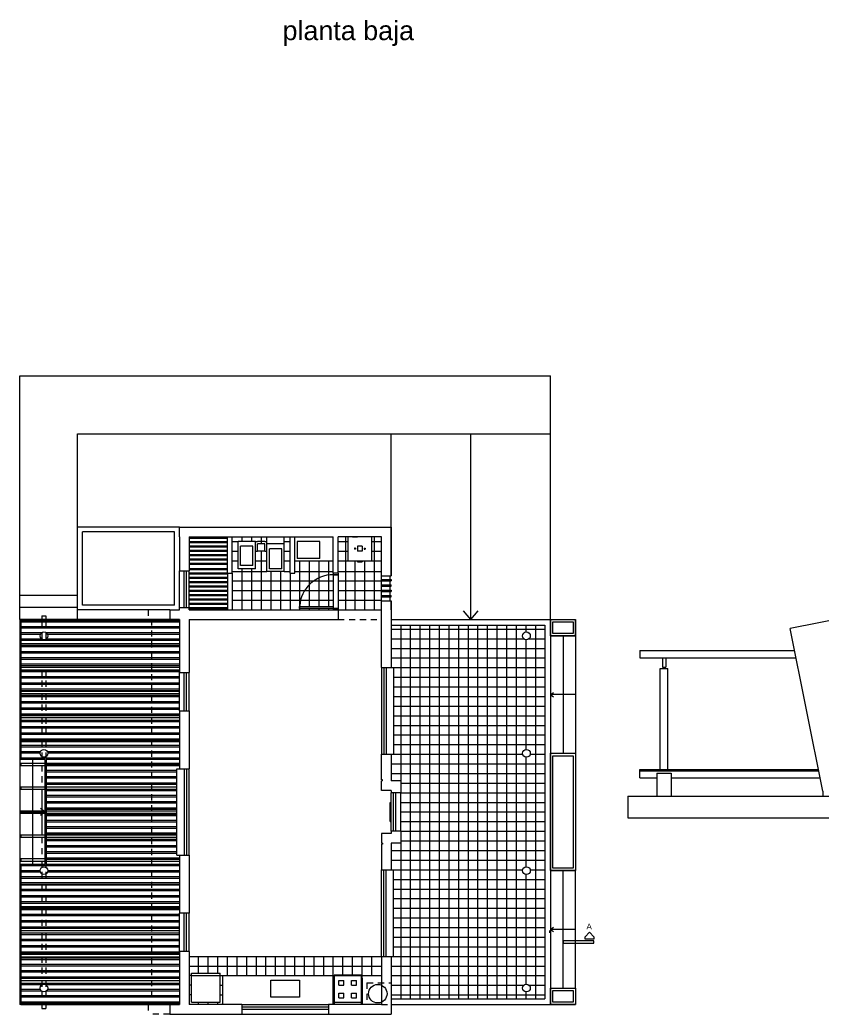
# Model space of a CAD drawing. Header units: millimetres. Extents: x 0 to 6982707, y 6395274 to 12792127.
# Drawn here: x 3491447.49 to 3491464.19, y 6395989.18 to 6396009.84 of the extents above; entities that cross this region are included whole.
import ezdxf

# ---------------------------------------------------------------- set-up
doc = ezdxf.new("R2010")
doc.units = ezdxf.units.MM
doc.header["$LTSCALE"] = 0.01
doc.linetypes.add('DASHED', pattern=[19.05, 12.7, -6.35])
for name, color, linetype in [('auxiliar', 1, 'Continuous'), ('carpinterias', 4, 'Continuous'), ('loteo', 4, 'Continuous'), ('mamposteria', 3, 'Continuous'), ('sanitarios', 4, 'Continuous')]:
    doc.layers.add(name, color=color, linetype=linetype)
doc.styles.add('ARIAL', font='arial.ttf')

msp = doc.modelspace()

# ---------------------------------------------------------------- linework, layer by layer
at = {"layer": 'auxiliar', "linetype": 'DASHED'}
for p, q in [((3491447.954, 6395997.459), (3491447.954, 6395997.379)), ((3491447.954, 6395997.459), (3491448.034, 6395997.459)), ((3491448.034, 6395997.459), (3491448.034, 6395997.379)), ((3491450.16, 6395997.58), (3491450.16, 6395997.38)), ((3491450.61, 6395997.58), (3491450.16, 6395997.58)), ((3491447.514, 6395997.329), (3491447.514, 6395997.379)), ((3491447.954, 6395997.329), (3491447.954, 6395996.882)), ((3491448.034, 6395997.329), (3491448.034, 6395996.882)), ((3491450.61, 6395997.38), (3491450.16, 6395997.38)), ((3491450.23, 6395997.38), (3491450.23, 6395989.38)), ((3491454.11, 6395997.38), (3491455.01, 6395997.38)), ((3491447.514, 6395996.882), (3491447.514, 6395996.832)), ((3491447.514, 6395996.386), (3491447.514, 6395996.336)), ((3491447.954, 6395996.336), (3491447.954, 6395995.889)), ((3491448.034, 6395996.336), (3491448.034, 6395995.889)), ((3491447.514, 6395995.889), (3491447.514, 6395995.839)), ((3491447.954, 6395995.839), (3491447.954, 6395995.392)), ((3491448.034, 6395995.839), (3491448.034, 6395995.392)), ((3491447.514, 6395995.392), (3491447.514, 6395995.342)), ((3491447.954, 6395995.342), (3491447.954, 6395994.895)), ((3491448.034, 6395995.342), (3491448.034, 6395994.895)), ((3491447.514, 6395994.895), (3491447.514, 6395994.845)), ((3491447.954, 6395994.845), (3491447.954, 6395994.398)), ((3491448.034, 6395994.845), (3491448.034, 6395994.398)), ((3491447.954, 6395994.348), (3491447.954, 6395993.902)), ((3491448.034, 6395994.348), (3491448.034, 6395993.902)), ((3491447.954, 6395992.858), (3491447.954, 6395992.411)), ((3491448.034, 6395992.858), (3491448.034, 6395992.411)), ((3491447.954, 6395992.361), (3491447.954, 6395991.914)), ((3491448.034, 6395992.361), (3491448.034, 6395991.914)), ((3491447.954, 6395991.864), (3491447.954, 6395991.418)), ((3491448.034, 6395991.864), (3491448.034, 6395991.418)), ((3491447.954, 6395991.368), (3491447.954, 6395990.921)), ((3491448.034, 6395991.368), (3491448.034, 6395990.921)), ((3491447.954, 6395990.871), (3491447.954, 6395990.424)), ((3491448.034, 6395990.871), (3491448.034, 6395990.424)), ((3491447.954, 6395990.374), (3491447.954, 6395989.927)), ((3491448.034, 6395990.374), (3491448.034, 6395989.927)), ((3491447.954, 6395989.877), (3491447.954, 6395989.43)), ((3491448.034, 6395989.877), (3491448.034, 6395989.43)), ((3491454.71, 6395989.83), (3491455.21, 6395989.83)), ((3491454.71, 6395989.83), (3491454.71, 6395989.38)), ((3491447.954, 6395989.38), (3491447.954, 6395989.3)), ((3491447.954, 6395989.38), (3491448.034, 6395989.38)), ((3491447.954, 6395989.3), (3491448.034, 6395989.3)), ((3491448.034, 6395989.38), (3491448.034, 6395989.3)), ((3491450.16, 6395989.38), (3491450.16, 6395989.18)), ((3491450.61, 6395989.38), (3491450.16, 6395989.38)), ((3491455.01, 6395989.38), (3491455.21, 6395989.38)), ((3491450.61, 6395989.18), (3491450.16, 6395989.18))]:
    msp.add_line(p, q, dxfattribs=at)
at = {"layer": 'carpinterias'}
for p, q in [((3491454.01, 6395998.34), (3491454.01, 6395998.31)), ((3491454.01, 6395998.34), (3491454.01, 6395998.31)), ((3491454.11, 6395998.31), (3491454.01, 6395998.31)), ((3491454.01, 6395998.31), (3491454.11, 6395998.31)), ((3491454.11, 6395998.34), (3491454.11, 6395998.31)), ((3491454.11, 6395998.34), (3491454.11, 6395998.31)), ((3491453.31, 6395997.61), (3491453.31, 6395997.65)), ((3491453.31, 6395997.65), (3491454.01, 6395997.65)), ((3491454.01, 6395997.61), (3491453.31, 6395997.61)), ((3491454.01, 6395997.65), (3491454.01, 6395997.61)), ((3491454.11, 6395997.61), (3491454.01, 6395997.61)), ((3491454.01, 6395997.61), (3491454.01, 6395997.58)), ((3491454.01, 6395997.61), (3491454.11, 6395997.61)), ((3491454.01, 6395997.61), (3491454.01, 6395997.58)), ((3491454.11, 6395997.61), (3491454.11, 6395997.58)), ((3491454.11, 6395997.61), (3491454.11, 6395997.58)), ((3491450.91, 6395994.28), (3491450.91, 6395992.48)), ((3491450.96, 6395994.28), (3491450.96, 6395992.48))]:
    msp.add_line(p, q, dxfattribs=at)
at = {"layer": 'loteo', "ltscale": 0.01}
for p, q in [((3491453.261, 6395999), (3491453.261, 6395998.65)), ((3491450.81, 6395997.63), (3491450.81, 6395998.39)), ((3491450.91, 6395997.63), (3491450.91, 6395998.39)), ((3491450.96, 6395997.63), (3491450.96, 6395998.39)), ((3491451.01, 6395997.63), (3491451.01, 6395998.39)), ((3491455.01, 6395998.21), (3491455.01, 6395998.29)), ((3491455.19, 6395998.21), (3491455.19, 6395998.29)), ((3491455.01, 6395998.1), (3491455.01, 6395998.18)), ((3491455.01, 6395997.99), (3491455.01, 6395998.07)), ((3491455.19, 6395998.1), (3491455.19, 6395998.18)), ((3491455.19, 6395997.99), (3491455.19, 6395998.07)), ((3491468.709, 6395998.232), (3491463.507, 6395997.191)), ((3491455.01, 6395997.88), (3491455.01, 6395997.96)), ((3491455.19, 6395997.88), (3491455.19, 6395997.96)), ((3491455.01, 6395997.77), (3491455.01, 6395997.85)), ((3491455.19, 6395997.77), (3491455.19, 6395997.85)), ((3491464.183, 6395993.812), (3491463.507, 6395997.191)), ((3491460.381, 6395996.736), (3491463.598, 6395996.736)), ((3491460.381, 6395996.736), (3491460.381, 6395996.586)), ((3491460.381, 6395996.586), (3491463.628, 6395996.586)), ((3491460.852, 6395996.586), (3491460.887, 6395996.586)), ((3491460.852, 6395996.586), (3491460.852, 6395996.386)), ((3491460.887, 6395996.586), (3491460.922, 6395996.586)), ((3491460.922, 6395996.586), (3491460.922, 6395996.386)), ((3491450.81, 6395995.48), (3491450.81, 6395996.28)), ((3491450.91, 6395995.48), (3491450.91, 6395996.28)), ((3491450.96, 6395995.48), (3491450.96, 6395996.28)), ((3491451.01, 6395995.48), (3491451.01, 6395996.28)), ((3491455.01, 6395996.38), (3491455.01, 6395994.58)), ((3491455.06, 6395996.38), (3491455.06, 6395994.58)), ((3491455.11, 6395996.38), (3491455.11, 6395994.58)), ((3491460.806, 6395994.262), (3491460.806, 6395996.363)), ((3491460.806, 6395996.363), (3491460.966, 6395996.363)), ((3491460.852, 6395996.386), (3491460.922, 6395996.386)), ((3491460.966, 6395994.262), (3491460.966, 6395996.363)), ((3491451.01, 6395992.48), (3491451.01, 6395994.28)), ((3491460.381, 6395994.087), (3491460.381, 6395994.262)), ((3491460.381, 6395994.262), (3491464.093, 6395994.262)), ((3491460.381, 6395994.237), (3491464.098, 6395994.237)), ((3491460.736, 6395994.187), (3491461.036, 6395994.187)), ((3491460.736, 6395994.187), (3491460.736, 6395993.712)), ((3491461.036, 6395994.187), (3491461.036, 6395993.712)), ((3491460.381, 6395994.087), (3491460.736, 6395994.087)), ((3491461.036, 6395994.087), (3491464.128, 6395994.087)), ((3491455.21, 6395992.98), (3491455.21, 6395993.78)), ((3491455.26, 6395992.98), (3491455.26, 6395993.78)), ((3491455.31, 6395992.98), (3491455.31, 6395993.78)), ((3491455.41, 6395992.98), (3491455.41, 6395993.78)), ((3491464.183, 6395993.812), (3491464.183, 6395993.712)), ((3491455.19, 6395993.18), (3491455.19, 6395993.58)), ((3491455.01, 6395990.381), (3491455.01, 6395992.181)), ((3491455.06, 6395990.381), (3491455.06, 6395992.181)), ((3491455.11, 6395990.381), (3491455.11, 6395992.181)), ((3491450.81, 6395990.48), (3491450.81, 6395991.28)), ((3491450.91, 6395990.48), (3491450.91, 6395991.28)), ((3491450.96, 6395990.48), (3491450.96, 6395991.28)), ((3491451.01, 6395990.48), (3491451.01, 6395991.28)), ((3491454.61, 6395989.93), (3491454.61, 6395989.98)), ((3491452.11, 6395989.38), (3491453.91, 6395989.38)), ((3491452.11, 6395989.33), (3491453.91, 6395989.33)), ((3491452.11, 6395989.28), (3491453.91, 6395989.28)), ((3491452.11, 6395989.18), (3491453.91, 6395989.18))]:
    msp.add_line(p, q, dxfattribs=at)
msp.add_lwpolyline([(3491452.71, 6395989.885), (3491453.31, 6395989.885), (3491453.31, 6395989.535), (3491452.71, 6395989.535)], close=True, dxfattribs=at)
msp.add_circle((3491454.935, 6395989.605), 0.192, dxfattribs=at)
at = {"layer": 'mamposteria', "color": 1, "ltscale": 0.03}
for p, q in [((3491447.494, 6396002.44), (3491458.525, 6396002.44)), ((3491447.494, 6395997.38), (3491447.494, 6396002.44)), ((3491458.525, 6395997.38), (3491458.525, 6396002.44)), ((3491448.694, 6396001.24), (3491458.525, 6396001.24)), ((3491448.694, 6395997.38), (3491448.694, 6396001.24)), ((3491455.21, 6395999.3), (3491455.21, 6396001.24)), ((3491456.867, 6395997.38), (3491456.867, 6396001.24)), ((3491450.81, 6395999.3), (3491448.694, 6395999.3)), ((3491448.794, 6395997.68), (3491448.794, 6395999.2)), ((3491450.71, 6395999.2), (3491448.794, 6395999.2)), ((3491451.81, 6395999.08), (3491451.01, 6395999.08)), ((3491451.81, 6395999.06), (3491451.01, 6395999.06)), ((3491451.81, 6395998.99), (3491451.01, 6395998.99)), ((3491451.81, 6395998.97), (3491451.01, 6395998.97)), ((3491451.81, 6395998.9), (3491451.01, 6395998.9)), ((3491451.91, 6395999), (3491452.03, 6395999)), ((3491452.11, 6395999.1), (3491452.11, 6395999)), ((3491452.31, 6395999.1), (3491452.31, 6395999)), ((3491452.585, 6395999), (3491452.435, 6395999)), ((3491452.435, 6395998.8), (3491452.435, 6395998.95)), ((3491452.585, 6395998.95), (3491452.435, 6395998.95)), ((3491452.51, 6395999.1), (3491452.51, 6395998.95)), ((3491452.585, 6395998.8), (3491452.585, 6395998.95)), ((3491452.99, 6395999), (3491453.11, 6395999)), ((3491454.11, 6395999), (3491454.31, 6395999)), ((3491454.26, 6395999.1), (3491454.26, 6395997.58)), ((3491454.81, 6395999), (3491455.01, 6395999)), ((3491454.86, 6395999.1), (3491454.86, 6395997.58)), ((3491451.81, 6395998.88), (3491451.01, 6395998.88)), ((3491451.81, 6395998.81), (3491451.01, 6395998.81)), ((3491451.81, 6395998.79), (3491451.01, 6395998.79)), ((3491451.81, 6395998.72), (3491451.01, 6395998.72)), ((3491451.81, 6395998.7), (3491451.01, 6395998.7)), ((3491451.91, 6395998.8), (3491452.03, 6395998.8)), ((3491452.39, 6395998.8), (3491452.435, 6395998.8)), ((3491452.585, 6395998.8), (3491452.435, 6395998.8)), ((3491452.51, 6395998.8), (3491452.51, 6395997.58)), ((3491452.585, 6395998.8), (3491452.63, 6395998.8)), ((3491452.99, 6395998.8), (3491453.11, 6395998.8)), ((3491454.11, 6395998.8), (3491454.31, 6395998.8)), ((3491454.81, 6395998.8), (3491455.01, 6395998.8)), ((3491451.81, 6395998.63), (3491451.01, 6395998.63)), ((3491451.81, 6395998.61), (3491451.01, 6395998.61)), ((3491451.81, 6395998.54), (3491451.01, 6395998.54)), ((3491451.81, 6395998.52), (3491451.01, 6395998.52)), ((3491451.91, 6395998.6), (3491452.03, 6395998.6)), ((3491452.39, 6395998.6), (3491452.63, 6395998.6)), ((3491452.99, 6395998.6), (3491453.11, 6395998.6)), ((3491453.31, 6395998.6), (3491453.31, 6395997.58)), ((3491453.51, 6395998.6), (3491453.51, 6395997.65)), ((3491453.71, 6395998.6), (3491453.71, 6395997.65)), ((3491453.91, 6395998.6), (3491453.91, 6395997.65)), ((3491454.11, 6395998.6), (3491455.01, 6395998.6)), ((3491454.46, 6395998.6), (3491454.46, 6395997.58)), ((3491454.66, 6395998.6), (3491454.66, 6395997.58)), ((3491451.81, 6395998.43), (3491451.01, 6395998.43)), ((3491451.81, 6395998.41), (3491451.01, 6395998.41)), ((3491451.81, 6395998.34), (3491451.01, 6395998.34)), ((3491451.81, 6395998.32), (3491451.01, 6395998.32)), ((3491451.81, 6395998.34), (3491451.81, 6395997.58)), ((3491451.91, 6395998.38), (3491452.63, 6395998.38)), ((3491451.91, 6395998.34), (3491451.91, 6395997.58)), ((3491452.11, 6395998.43), (3491452.11, 6395997.58)), ((3491452.31, 6395998.43), (3491452.31, 6395997.58)), ((3491452.71, 6395998.38), (3491452.71, 6395997.58)), ((3491452.91, 6395998.38), (3491452.91, 6395997.58)), ((3491452.99, 6395998.38), (3491453.11, 6395998.38)), ((3491453.11, 6395998.34), (3491453.11, 6395997.58)), ((3491454.01, 6395998.31), (3491454.01, 6395997.61)), ((3491454.11, 6395998.38), (3491455.01, 6395998.38)), ((3491454.11, 6395998.31), (3491454.11, 6395997.61)), ((3491451.81, 6395998.25), (3491451.01, 6395998.25)), ((3491451.81, 6395998.23), (3491451.01, 6395998.23)), ((3491451.81, 6395998.16), (3491451.01, 6395998.16)), ((3491451.81, 6395998.14), (3491451.01, 6395998.14)), ((3491451.81, 6395998.07), (3491451.01, 6395998.07)), ((3491451.91, 6395998.18), (3491454.01, 6395998.18)), ((3491454.11, 6395998.18), (3491455.01, 6395998.18)), ((3491448.694, 6395997.88), (3491447.494, 6395997.88)), ((3491451.81, 6395998.05), (3491451.01, 6395998.05)), ((3491451.81, 6395997.98), (3491451.01, 6395997.98)), ((3491451.81, 6395997.96), (3491451.01, 6395997.96)), ((3491451.81, 6395997.89), (3491451.01, 6395997.89)), ((3491451.81, 6395997.87), (3491451.01, 6395997.87)), ((3491451.91, 6395997.98), (3491454.01, 6395997.98)), ((3491454.11, 6395997.98), (3491455.01, 6395997.98)), ((3491450.71, 6395997.68), (3491448.794, 6395997.68)), ((3491451.81, 6395997.8), (3491451.01, 6395997.8)), ((3491451.81, 6395997.78), (3491451.01, 6395997.78)), ((3491451.81, 6395997.71), (3491451.01, 6395997.71)), ((3491451.81, 6395997.69), (3491451.01, 6395997.69)), ((3491451.91, 6395997.78), (3491454.01, 6395997.78)), ((3491454.11, 6395997.78), (3491455.01, 6395997.78)), ((3491448.694, 6395997.63), (3491447.494, 6395997.63)), ((3491450.61, 6395997.58), (3491448.694, 6395997.58)), ((3491451.81, 6395997.62), (3491451.01, 6395997.62)), ((3491451.81, 6395997.6), (3491451.01, 6395997.6)), ((3491454.11, 6395997.58), (3491455.01, 6395997.58)), ((3491456.867, 6395997.38), (3491456.716, 6395997.558)), ((3491456.867, 6395997.38), (3491457.019, 6395997.558)), ((3491447.494, 6395997.38), (3491447.494, 6395989.38)), ((3491447.494, 6395997.38), (3491447.494, 6395989.38)), ((3491450.81, 6395997.38), (3491447.494, 6395997.38)), ((3491450.81, 6395997.38), (3491447.494, 6395997.38)), ((3491450.61, 6395997.38), (3491447.494, 6395997.38)), ((3491450.16, 6395997.38), (3491447.494, 6395997.38)), ((3491450.61, 6395997.38), (3491447.51, 6395997.38)), ((3491447.514, 6395997.379), (3491450.81, 6395997.379)), ((3491447.514, 6395997.36), (3491447.514, 6395994.47)), ((3491450.81, 6395997.36), (3491447.514, 6395997.36)), ((3491450.81, 6395997.33), (3491447.514, 6395997.33)), ((3491447.514, 6395997.329), (3491450.81, 6395997.329)), ((3491455.21, 6395997.38), (3491458.525, 6395997.38)), ((3491455.21, 6395997.38), (3491458.525, 6395997.38)), ((3491455.21, 6395997.26), (3491458.41, 6395997.26)), ((3491455.41, 6395997.26), (3491455.41, 6395993.83)), ((3491455.61, 6395997.26), (3491455.61, 6395989.5)), ((3491455.81, 6395997.26), (3491455.81, 6395989.5)), ((3491456.01, 6395997.26), (3491456.01, 6395989.5)), ((3491456.21, 6395997.26), (3491456.21, 6395989.5)), ((3491456.41, 6395997.26), (3491456.41, 6395989.5)), ((3491456.61, 6395997.26), (3491456.61, 6395989.5)), ((3491456.81, 6395997.26), (3491456.81, 6395989.5)), ((3491457.01, 6395997.26), (3491457.01, 6395989.5)), ((3491457.21, 6395997.26), (3491457.21, 6395989.5)), ((3491457.41, 6395997.26), (3491457.41, 6395989.5)), ((3491457.61, 6395997.26), (3491457.61, 6395989.5)), ((3491457.81, 6395997.26), (3491457.81, 6395989.5)), ((3491458.21, 6395997.26), (3491458.21, 6395989.5)), ((3491458.41, 6395997.26), (3491458.41, 6395989.5)), ((3491458.525, 6395997.38), (3491458.525, 6395989.38)), ((3491458.525, 6395997.38), (3491458.525, 6395989.38)), ((3491458.525, 6395997.38), (3491459.045, 6395997.38)), ((3491459.045, 6395997.04), (3491459.045, 6395997.38)), ((3491450.81, 6395997.23), (3491447.514, 6395997.23)), ((3491450.81, 6395997.2), (3491447.514, 6395997.2)), ((3491447.942, 6395997.1), (3491447.514, 6395997.1)), ((3491447.92, 6395997.07), (3491447.514, 6395997.07)), ((3491450.81, 6395997.1), (3491448.047, 6395997.1)), ((3491450.81, 6395997.07), (3491448.068, 6395997.07)), ((3491455.21, 6395997.18), (3491458.41, 6395997.18)), ((3491458.525, 6395997.04), (3491459.045, 6395997.04)), ((3491458.785, 6395997.04), (3491458.785, 6395994.6)), ((3491459.045, 6395997.04), (3491459.045, 6395994.6)), ((3491447.955, 6395996.97), (3491447.514, 6395996.97)), ((3491450.81, 6395996.94), (3491447.514, 6395996.94)), ((3491447.514, 6395996.882), (3491450.81, 6395996.882)), ((3491450.81, 6395996.84), (3491447.514, 6395996.84)), ((3491447.514, 6395996.832), (3491450.81, 6395996.832)), ((3491450.81, 6395996.97), (3491448.034, 6395996.97)), ((3491450.81, 6395996.97), (3491448.034, 6395996.97)), ((3491455.21, 6395996.98), (3491457.971, 6395996.98)), ((3491458.01, 6395996.961), (3491458.01, 6395994.678)), ((3491450.81, 6395996.81), (3491447.514, 6395996.81)), ((3491450.81, 6395996.71), (3491447.514, 6395996.71)), ((3491450.81, 6395996.68), (3491447.514, 6395996.68)), ((3491455.21, 6395996.78), (3491458.41, 6395996.78)), ((3491450.81, 6395996.58), (3491447.514, 6395996.58)), ((3491450.81, 6395996.55), (3491447.514, 6395996.55)), ((3491450.81, 6395996.45), (3491447.514, 6395996.45)), ((3491450.81, 6395996.42), (3491447.514, 6395996.42)), ((3491455.21, 6395996.58), (3491458.41, 6395996.58)), ((3491447.514, 6395996.386), (3491450.81, 6395996.386)), ((3491447.514, 6395996.336), (3491450.81, 6395996.336)), ((3491450.81, 6395996.32), (3491447.514, 6395996.32)), ((3491450.81, 6395996.32), (3491447.514, 6395996.32)), ((3491450.81, 6395996.29), (3491447.514, 6395996.29)), ((3491455.21, 6395996.38), (3491458.41, 6395996.38)), ((3491450.81, 6395996.19), (3491447.514, 6395996.19)), ((3491450.81, 6395996.16), (3491447.514, 6395996.16)), ((3491450.81, 6395996.06), (3491447.514, 6395996.06)), ((3491450.81, 6395996.03), (3491447.514, 6395996.03)), ((3491455.26, 6395996.18), (3491458.41, 6395996.18)), ((3491450.81, 6395995.93), (3491447.514, 6395995.93)), ((3491450.81, 6395995.9), (3491447.514, 6395995.9)), ((3491447.514, 6395995.889), (3491450.81, 6395995.889)), ((3491447.514, 6395995.839), (3491450.81, 6395995.839)), ((3491450.81, 6395995.8), (3491447.514, 6395995.8)), ((3491455.26, 6395995.98), (3491458.41, 6395995.98)), ((3491458.525, 6395995.82), (3491458.59, 6395995.864)), ((3491459.045, 6395995.82), (3491458.525, 6395995.82)), ((3491458.525, 6395995.82), (3491458.59, 6395995.776)), ((3491450.81, 6395995.77), (3491447.514, 6395995.77)), ((3491450.81, 6395995.67), (3491447.514, 6395995.67)), ((3491450.81, 6395995.67), (3491447.514, 6395995.67)), ((3491450.81, 6395995.64), (3491447.514, 6395995.64)), ((3491455.26, 6395995.78), (3491458.41, 6395995.78)), ((3491450.81, 6395995.54), (3491447.514, 6395995.54)), ((3491450.81, 6395995.51), (3491447.514, 6395995.51)), ((3491450.81, 6395995.41), (3491447.514, 6395995.41)), ((3491447.514, 6395995.392), (3491450.81, 6395995.392)), ((3491455.26, 6395995.58), (3491458.41, 6395995.58)), ((3491450.81, 6395995.38), (3491447.514, 6395995.38)), ((3491447.514, 6395995.342), (3491450.81, 6395995.342)), ((3491450.81, 6395995.28), (3491447.514, 6395995.28)), ((3491450.81, 6395995.25), (3491447.514, 6395995.25)), ((3491455.26, 6395995.38), (3491458.41, 6395995.38)), ((3491455.26, 6395995.18), (3491458.41, 6395995.18)), ((3491450.81, 6395995.15), (3491447.514, 6395995.15)), ((3491450.81, 6395995.12), (3491447.514, 6395995.12)), ((3491450.81, 6395995.02), (3491447.514, 6395995.02)), ((3491450.81, 6395995.02), (3491447.514, 6395995.02)), ((3491450.81, 6395994.99), (3491447.514, 6395994.99)), ((3491455.26, 6395994.98), (3491458.41, 6395994.98)), ((3491447.514, 6395994.895), (3491450.81, 6395994.895)), ((3491450.81, 6395994.89), (3491447.514, 6395994.89)), ((3491450.81, 6395994.86), (3491447.514, 6395994.86)), ((3491447.514, 6395994.845), (3491450.81, 6395994.845)), ((3491455.26, 6395994.78), (3491458.41, 6395994.78)), ((3491450.81, 6395994.76), (3491447.514, 6395994.76)), ((3491450.81, 6395994.73), (3491447.514, 6395994.73)), ((3491447.92, 6395994.63), (3491447.514, 6395994.63)), ((3491447.914, 6395994.6), (3491447.514, 6395994.6)), ((3491450.81, 6395994.63), (3491448.068, 6395994.63)), ((3491450.81, 6395994.6), (3491448.074, 6395994.6)), ((3491455.21, 6395994.58), (3491457.947, 6395994.58)), ((3491459.045, 6395994.6), (3491459.045, 6395992.161)), ((3491448.014, 6395994.47), (3491447.494, 6395994.47)), ((3491450.81, 6395994.5), (3491447.514, 6395994.5)), ((3491447.514, 6395994.398), (3491450.81, 6395994.398)), ((3491447.514, 6395994.398), (3491447.514, 6395994.348)), ((3491447.754, 6395994.47), (3491447.754, 6395992.29)), ((3491448.014, 6395994.47), (3491448.014, 6395992.29)), ((3491448.044, 6395994.5), (3491448.044, 6395992.26)), ((3491450.81, 6395994.47), (3491448.044, 6395994.47)), ((3491450.81, 6395994.37), (3491448.044, 6395994.37)), ((3491450.81, 6395994.37), (3491448.044, 6395994.37)), ((3491455.21, 6395994.38), (3491458.41, 6395994.38)), ((3491458.01, 6395994.521), (3491458.01, 6395992.24)), ((3491447.514, 6395994.348), (3491450.81, 6395994.348)), ((3491450.81, 6395994.34), (3491448.044, 6395994.34)), ((3491450.76, 6395994.24), (3491448.044, 6395994.24)), ((3491450.76, 6395994.21), (3491448.044, 6395994.21)), ((3491455.21, 6395994.18), (3491458.41, 6395994.18)), ((3491450.76, 6395994.11), (3491448.044, 6395994.11)), ((3491450.76, 6395994.08), (3491448.044, 6395994.08)), ((3491450.76, 6395993.98), (3491448.044, 6395993.98)), ((3491450.76, 6395993.95), (3491448.044, 6395993.95)), ((3491455.41, 6395993.98), (3491458.41, 6395993.98)), ((3491447.514, 6395993.902), (3491450.76, 6395993.902)), ((3491447.514, 6395993.902), (3491447.514, 6395993.852)), ((3491447.514, 6395993.852), (3491450.76, 6395993.852)), ((3491447.954, 6395993.852), (3491447.954, 6395993.405)), ((3491448.034, 6395993.852), (3491448.034, 6395993.405)), ((3491450.76, 6395993.85), (3491448.044, 6395993.85)), ((3491450.76, 6395993.82), (3491448.044, 6395993.82)), ((3491455.4, 6395993.78), (3491458.41, 6395993.78)), ((3491450.76, 6395993.72), (3491448.044, 6395993.72)), ((3491450.76, 6395993.72), (3491448.044, 6395993.72)), ((3491450.76, 6395993.69), (3491448.044, 6395993.69)), ((3491450.76, 6395993.59), (3491448.044, 6395993.59)), ((3491450.76, 6395993.56), (3491448.044, 6395993.56)), ((3491455.4, 6395993.58), (3491458.41, 6395993.58)), ((3491447.494, 6395993.38), (3491448.014, 6395993.38)), ((3491447.514, 6395993.405), (3491450.76, 6395993.405)), ((3491447.514, 6395993.405), (3491447.514, 6395993.355)), ((3491447.514, 6395993.355), (3491450.76, 6395993.355)), ((3491448.014, 6395993.38), (3491447.922, 6395993.455)), ((3491448.014, 6395993.38), (3491447.922, 6395993.306)), ((3491447.954, 6395993.355), (3491447.954, 6395992.908)), ((3491448.034, 6395993.355), (3491448.034, 6395992.908)), ((3491450.76, 6395993.46), (3491448.044, 6395993.46)), ((3491450.76, 6395993.43), (3491448.044, 6395993.43)), ((3491450.76, 6395993.33), (3491448.044, 6395993.33)), ((3491455.4, 6395993.38), (3491458.41, 6395993.38)), ((3491455.4, 6395993.38), (3491458.41, 6395993.38)), ((3491450.76, 6395993.3), (3491448.044, 6395993.3)), ((3491450.76, 6395993.2), (3491448.044, 6395993.2)), ((3491450.76, 6395993.17), (3491448.044, 6395993.17)), ((3491455.4, 6395993.18), (3491458.41, 6395993.18)), ((3491447.514, 6395992.908), (3491450.76, 6395992.908)), ((3491447.514, 6395992.908), (3491447.514, 6395992.858)), ((3491450.76, 6395993.07), (3491448.044, 6395993.07)), ((3491450.76, 6395993.04), (3491448.044, 6395993.04)), ((3491450.76, 6395993.04), (3491448.044, 6395993.04)), ((3491450.76, 6395992.94), (3491448.044, 6395992.94)), ((3491450.76, 6395992.91), (3491448.044, 6395992.91)), ((3491455.41, 6395992.98), (3491458.41, 6395992.98)), ((3491455.41, 6395992.93), (3491455.41, 6395989.5)), ((3491447.514, 6395992.858), (3491450.76, 6395992.858)), ((3491450.76, 6395992.81), (3491448.044, 6395992.81)), ((3491450.76, 6395992.78), (3491448.044, 6395992.78)), ((3491455.41, 6395992.78), (3491458.41, 6395992.78)), ((3491450.76, 6395992.68), (3491448.044, 6395992.68)), ((3491450.76, 6395992.65), (3491448.044, 6395992.65)), ((3491450.76, 6395992.55), (3491448.044, 6395992.55)), ((3491450.76, 6395992.52), (3491448.044, 6395992.52)), ((3491455.21, 6395992.58), (3491458.41, 6395992.58)), ((3491448.014, 6395992.29), (3491447.494, 6395992.29)), ((3491447.514, 6395992.411), (3491450.81, 6395992.411)), ((3491447.514, 6395992.411), (3491447.514, 6395992.361)), ((3491447.514, 6395992.361), (3491450.81, 6395992.361)), ((3491447.514, 6395992.29), (3491447.514, 6395989.4)), ((3491450.81, 6395992.42), (3491448.044, 6395992.42)), ((3491450.81, 6395992.39), (3491448.044, 6395992.39)), ((3491450.81, 6395992.39), (3491448.044, 6395992.39)), ((3491450.81, 6395992.29), (3491448.044, 6395992.29)), ((3491455.21, 6395992.38), (3491458.41, 6395992.38)), ((3491450.81, 6395992.26), (3491447.514, 6395992.26)), ((3491447.914, 6395992.16), (3491447.514, 6395992.16)), ((3491447.92, 6395992.13), (3491447.514, 6395992.13)), ((3491450.81, 6395992.13), (3491448.068, 6395992.13)), ((3491450.81, 6395992.16), (3491448.074, 6395992.16)), ((3491455.21, 6395992.18), (3491457.947, 6395992.18)), ((3491458.01, 6395992.082), (3491458.01, 6395989.8)), ((3491458.102, 6395992.18), (3491458.41, 6395992.18)), ((3491458.525, 6395992.161), (3491459.045, 6395992.161)), ((3491458.785, 6395989.721), (3491458.785, 6395992.161)), ((3491459.045, 6395989.721), (3491459.045, 6395992.161)), ((3491450.81, 6395992.03), (3491447.514, 6395992.03)), ((3491450.81, 6395992), (3491447.514, 6395992)), ((3491447.514, 6395991.914), (3491450.81, 6395991.914)), ((3491447.514, 6395991.914), (3491447.514, 6395991.864)), ((3491450.81, 6395991.9), (3491447.514, 6395991.9)), ((3491455.26, 6395991.98), (3491458.41, 6395991.98)), ((3491450.81, 6395991.87), (3491447.514, 6395991.87)), ((3491447.514, 6395991.864), (3491450.81, 6395991.864)), ((3491450.81, 6395991.77), (3491447.514, 6395991.77)), ((3491450.81, 6395991.74), (3491447.514, 6395991.74)), ((3491450.81, 6395991.74), (3491447.514, 6395991.74)), ((3491455.26, 6395991.78), (3491458.41, 6395991.78)), ((3491450.81, 6395991.64), (3491447.514, 6395991.64)), ((3491450.81, 6395991.61), (3491447.514, 6395991.61)), ((3491450.81, 6395991.51), (3491447.514, 6395991.51)), ((3491450.81, 6395991.48), (3491447.514, 6395991.48)), ((3491455.26, 6395991.58), (3491458.41, 6395991.58)), ((3491447.514, 6395991.418), (3491450.81, 6395991.418)), ((3491447.514, 6395991.418), (3491447.514, 6395991.368)), ((3491450.81, 6395991.38), (3491447.514, 6395991.38)), ((3491447.514, 6395991.368), (3491450.81, 6395991.368)), ((3491450.81, 6395991.35), (3491447.514, 6395991.35)), ((3491455.26, 6395991.38), (3491458.41, 6395991.38)), ((3491450.81, 6395991.25), (3491447.514, 6395991.25)), ((3491450.81, 6395991.22), (3491447.514, 6395991.22)), ((3491450.81, 6395991.12), (3491447.514, 6395991.12)), ((3491450.81, 6395991.09), (3491447.514, 6395991.09)), ((3491450.81, 6395991.09), (3491447.514, 6395991.09)), ((3491455.26, 6395991.18), (3491458.41, 6395991.18)), ((3491450.81, 6395990.99), (3491447.514, 6395990.99)), ((3491450.81, 6395990.96), (3491447.514, 6395990.96)), ((3491447.514, 6395990.921), (3491450.81, 6395990.921)), ((3491447.514, 6395990.921), (3491447.514, 6395990.871)), ((3491447.514, 6395990.871), (3491450.81, 6395990.871)), ((3491450.81, 6395990.86), (3491447.514, 6395990.86)), ((3491455.26, 6395990.98), (3491458.41, 6395990.98)), ((3491458.505, 6395990.921), (3491458.505, 6395990.871)), ((3491458.525, 6395990.941), (3491458.59, 6395990.985)), ((3491459.045, 6395990.941), (3491458.525, 6395990.941)), ((3491458.525, 6395990.941), (3491458.59, 6395990.897)), ((3491459.333, 6395990.885), (3491459.242, 6395990.785)), ((3491459.333, 6395990.885), (3491459.425, 6395990.785)), ((3491450.81, 6395990.83), (3491447.514, 6395990.83)), ((3491450.81, 6395990.73), (3491447.514, 6395990.73)), ((3491450.81, 6395990.7), (3491447.514, 6395990.7)), ((3491455.26, 6395990.78), (3491458.41, 6395990.78)), ((3491450.81, 6395990.6), (3491447.514, 6395990.6)), ((3491450.81, 6395990.57), (3491447.514, 6395990.57)), ((3491450.81, 6395990.47), (3491447.514, 6395990.47)), ((3491450.81, 6395990.44), (3491447.514, 6395990.44)), ((3491450.81, 6395990.44), (3491447.514, 6395990.44)), ((3491455.26, 6395990.58), (3491458.41, 6395990.58)), ((3491447.514, 6395990.424), (3491450.81, 6395990.424)), ((3491447.514, 6395990.424), (3491447.514, 6395990.374)), ((3491447.514, 6395990.374), (3491450.81, 6395990.374)), ((3491450.81, 6395990.34), (3491447.514, 6395990.34)), ((3491450.81, 6395990.31), (3491447.514, 6395990.31)), ((3491451.01, 6395990.38), (3491455.01, 6395990.38)), ((3491451.21, 6395990.03), (3491451.21, 6395990.38)), ((3491451.41, 6395990.03), (3491451.41, 6395990.38)), ((3491451.61, 6395990.03), (3491451.61, 6395990.38)), ((3491451.81, 6395989.98), (3491451.81, 6395990.38)), ((3491452.01, 6395989.98), (3491452.01, 6395990.38)), ((3491452.21, 6395989.98), (3491452.21, 6395990.38)), ((3491452.41, 6395989.98), (3491452.41, 6395990.38)), ((3491452.61, 6395989.98), (3491452.61, 6395990.38)), ((3491452.81, 6395989.98), (3491452.81, 6395990.38)), ((3491453.01, 6395989.98), (3491453.01, 6395990.38)), ((3491453.21, 6395989.98), (3491453.21, 6395990.38)), ((3491453.41, 6395989.98), (3491453.41, 6395990.38)), ((3491453.61, 6395989.98), (3491453.61, 6395990.38)), ((3491453.81, 6395989.98), (3491453.81, 6395990.38)), ((3491454.01, 6395989.98), (3491454.01, 6395990.38)), ((3491454.21, 6395989.98), (3491454.21, 6395990.38)), ((3491454.41, 6395989.98), (3491454.41, 6395990.38)), ((3491454.61, 6395989.98), (3491454.61, 6395990.38)), ((3491454.81, 6395989.98), (3491454.81, 6395990.38)), ((3491455.21, 6395990.38), (3491458.41, 6395990.38)), ((3491450.81, 6395990.21), (3491447.514, 6395990.21)), ((3491450.81, 6395990.18), (3491447.514, 6395990.18)), ((3491450.81, 6395990.08), (3491447.514, 6395990.08)), ((3491450.81, 6395990.05), (3491447.514, 6395990.05)), ((3491451.01, 6395990.18), (3491455.01, 6395990.18)), ((3491455.21, 6395990.18), (3491458.41, 6395990.18)), ((3491450.81, 6395989.95), (3491447.514, 6395989.95)), ((3491447.514, 6395989.927), (3491450.81, 6395989.927)), ((3491447.514, 6395989.927), (3491447.514, 6395989.877)), ((3491450.81, 6395989.92), (3491447.514, 6395989.92)), ((3491447.514, 6395989.877), (3491450.81, 6395989.877)), ((3491450.81, 6395989.82), (3491447.514, 6395989.82)), ((3491455.21, 6395989.98), (3491458.41, 6395989.98)), ((3491447.955, 6395989.79), (3491447.514, 6395989.79)), ((3491447.955, 6395989.79), (3491447.514, 6395989.79)), ((3491447.92, 6395989.69), (3491447.514, 6395989.69)), ((3491447.942, 6395989.66), (3491447.514, 6395989.66)), ((3491450.81, 6395989.79), (3491448.034, 6395989.79)), ((3491450.81, 6395989.79), (3491448.034, 6395989.79)), ((3491450.81, 6395989.66), (3491448.047, 6395989.66)), ((3491450.81, 6395989.69), (3491448.068, 6395989.69)), ((3491455.21, 6395989.78), (3491457.971, 6395989.78)), ((3491458.078, 6395989.78), (3491458.41, 6395989.78)), ((3491458.525, 6395989.721), (3491459.045, 6395989.721)), ((3491459.045, 6395989.721), (3491459.045, 6395989.38)), ((3491450.81, 6395989.56), (3491447.514, 6395989.56)), ((3491450.81, 6395989.53), (3491447.514, 6395989.53)), ((3491450.81, 6395989.43), (3491447.514, 6395989.43)), ((3491447.514, 6395989.43), (3491450.81, 6395989.43)), ((3491447.514, 6395989.43), (3491447.514, 6395989.38)), ((3491450.81, 6395989.4), (3491447.514, 6395989.4)), ((3491455.21, 6395989.58), (3491458.41, 6395989.58)), ((3491455.21, 6395989.5), (3491458.41, 6395989.5)), ((3491450.81, 6395989.38), (3491447.494, 6395989.38)), ((3491450.81, 6395989.38), (3491447.494, 6395989.38)), ((3491447.514, 6395989.38), (3491450.81, 6395989.38)), ((3491455.21, 6395989.38), (3491458.525, 6395989.38)), ((3491455.21, 6395989.38), (3491458.525, 6395989.38)), ((3491458.525, 6395989.38), (3491459.045, 6395989.38))]:
    msp.add_line(p, q, dxfattribs=at)
at = {"layer": 'mamposteria', "color": 251, "ltscale": 0.03}
for p, q in [((3491450.71, 6395997.68), (3491450.71, 6395999.2)), ((3491452.39, 6395999), (3491452.435, 6395999)), ((3491452.585, 6395999), (3491452.63, 6395999)), ((3491453.21, 6395998.38), (3491454.01, 6395998.38)), ((3491453.21, 6395997.58), (3491454.01, 6395997.58)), ((3491453.51, 6395997.61), (3491453.51, 6395997.58)), ((3491453.71, 6395997.61), (3491453.71, 6395997.58)), ((3491453.91, 6395997.61), (3491453.91, 6395997.58)), ((3491458.01, 6395997.26), (3491458.01, 6395997.118)), ((3491447.955, 6395996.97), (3491447.514, 6395996.97)), ((3491458.078, 6395996.98), (3491458.41, 6395996.98)), ((3491455.21, 6395996.38), (3491455.26, 6395996.38)), ((3491455.26, 6395996.38), (3491455.26, 6395994.58)), ((3491455.21, 6395994.58), (3491455.26, 6395994.58)), ((3491458.102, 6395994.58), (3491458.41, 6395994.58)), ((3491458.525, 6395994.6), (3491459.045, 6395994.6)), ((3491450.76, 6395992.48), (3491450.76, 6395994.28)), ((3491450.76, 6395994.28), (3491450.81, 6395994.28)), ((3491455.19, 6395993.58), (3491455.21, 6395993.58)), ((3491455.19, 6395993.38), (3491455.21, 6395993.38)), ((3491455.19, 6395993.18), (3491455.21, 6395993.18)), ((3491450.76, 6395992.48), (3491450.81, 6395992.48)), ((3491455.21, 6395992.181), (3491455.26, 6395992.181)), ((3491455.26, 6395990.381), (3491455.26, 6395992.181)), ((3491455.21, 6395990.381), (3491455.26, 6395990.381)), ((3491451.06, 6395989.98), (3491451.01, 6395989.98)), ((3491451.66, 6395989.98), (3491451.71, 6395989.98)), ((3491454.01, 6395989.98), (3491454.03, 6395989.98)), ((3491454.59, 6395989.98), (3491454.61, 6395989.98)), ((3491451.06, 6395989.78), (3491451.01, 6395989.78)), ((3491451.66, 6395989.78), (3491451.71, 6395989.78)), ((3491458.01, 6395989.642), (3491458.01, 6395989.5)), ((3491451.06, 6395989.58), (3491451.01, 6395989.58)), ((3491451.21, 6395989.38), (3491451.21, 6395989.43)), ((3491451.41, 6395989.38), (3491451.41, 6395989.43)), ((3491451.61, 6395989.38), (3491451.61, 6395989.43)), ((3491451.66, 6395989.58), (3491451.71, 6395989.58))]:
    msp.add_line(p, q, dxfattribs=at)
at = {"layer": 'mamposteria', "ltscale": 0.03}
for p, q in [((3491450.81, 6395999.3), (3491455.21, 6395999.3)), ((3491450.81, 6395999.1), (3491450.81, 6395999.3)), ((3491455.21, 6395999.3), (3491455.21, 6395998.29)), ((3491455.21, 6395998.29), (3491455.21, 6395999.3)), ((3491450.81, 6395999.1), (3491450.81, 6395998.39)), ((3491451.01, 6395999.1), (3491453.11, 6395999.1)), ((3491451.01, 6395999.1), (3491451.01, 6395998.39)), ((3491453.11, 6395999.1), (3491453.21, 6395999.1)), ((3491453.21, 6395999.1), (3491454.01, 6395999.1)), ((3491454.01, 6395998.34), (3491454.01, 6395999.1)), ((3491454.11, 6395998.34), (3491454.11, 6395999.1)), ((3491454.41, 6395999.1), (3491454.51, 6395999.1)), ((3491455.01, 6395998.29), (3491455.01, 6395999.1)), ((3491450.81, 6395998.39), (3491451.01, 6395998.39)), ((3491454.11, 6395998.34), (3491454.01, 6395998.34)), ((3491455.01, 6395998.29), (3491455.21, 6395998.29)), ((3491455.01, 6395998.18), (3491455.01, 6395998.21)), ((3491455.01, 6395998.21), (3491455.21, 6395998.21)), ((3491455.01, 6395998.18), (3491455.21, 6395998.18)), ((3491455.01, 6395998.07), (3491455.01, 6395998.1)), ((3491455.01, 6395998.1), (3491455.21, 6395998.1)), ((3491455.01, 6395998.07), (3491455.21, 6395998.07)), ((3491455.21, 6395998.21), (3491455.21, 6395998.18)), ((3491455.21, 6395998.18), (3491455.21, 6395998.21)), ((3491455.21, 6395998.07), (3491455.21, 6395998.1)), ((3491455.01, 6395997.96), (3491455.01, 6395997.99)), ((3491455.01, 6395997.99), (3491455.21, 6395997.99)), ((3491455.01, 6395997.96), (3491455.21, 6395997.96)), ((3491455.01, 6395997.85), (3491455.01, 6395997.88)), ((3491455.01, 6395997.88), (3491455.21, 6395997.88)), ((3491455.21, 6395997.99), (3491455.21, 6395997.96)), ((3491455.21, 6395997.85), (3491455.21, 6395997.88)), ((3491455.01, 6395997.85), (3491455.21, 6395997.85)), ((3491455.01, 6395996.38), (3491455.01, 6395997.77)), ((3491455.01, 6395997.77), (3491455.21, 6395997.77)), ((3491455.21, 6395997.77), (3491455.21, 6395997.58)), ((3491455.21, 6395997.58), (3491455.21, 6395997.77)), ((3491450.61, 6395997.58), (3491450.61, 6395997.38)), ((3491450.61, 6395997.58), (3491450.81, 6395997.58)), ((3491450.81, 6395997.63), (3491451.01, 6395997.63)), ((3491450.81, 6395997.58), (3491450.81, 6395997.63)), ((3491451.01, 6395997.58), (3491451.01, 6395997.63)), ((3491451.01, 6395997.58), (3491452.96, 6395997.58)), ((3491451.01, 6395997.58), (3491454.11, 6395997.58)), ((3491454.11, 6395997.58), (3491454.11, 6395997.38)), ((3491455.21, 6395997.58), (3491455.21, 6395996.38)), ((3491450.61, 6395997.38), (3491450.81, 6395997.38)), ((3491450.81, 6395997.38), (3491450.81, 6395996.28)), ((3491451.01, 6395997.38), (3491451.01, 6395996.28)), ((3491451.01, 6395997.38), (3491454.11, 6395997.38)), ((3491450.81, 6395996.28), (3491451.01, 6395996.28)), ((3491455.01, 6395996.38), (3491455.21, 6395996.38)), ((3491450.81, 6395995.48), (3491450.81, 6395994.28)), ((3491450.81, 6395995.48), (3491451.01, 6395995.48)), ((3491451.01, 6395995.48), (3491451.01, 6395994.28)), ((3491455.01, 6395994.05), (3491455.01, 6395994.58)), ((3491455.01, 6395994.58), (3491455.21, 6395994.58)), ((3491455.21, 6395994.58), (3491455.21, 6395994.03)), ((3491455.03, 6395994.05), (3491455.01, 6395994.05)), ((3491455.01, 6395993.83), (3491455.01, 6395994.03)), ((3491455.03, 6395994.03), (3491455.01, 6395994.03)), ((3491455.03, 6395994.03), (3491455.03, 6395994.05)), ((3491455.41, 6395994.03), (3491455.21, 6395994.03)), ((3491455.41, 6395994.03), (3491455.41, 6395993.83)), ((3491455.41, 6395994.03), (3491455.41, 6395993.78)), ((3491455.21, 6395993.83), (3491455.01, 6395993.83)), ((3491455.21, 6395993.83), (3491455.21, 6395993.78)), ((3491455.41, 6395993.78), (3491455.21, 6395993.78)), ((3491460.132, 6395993.712), (3491473.171, 6395993.712)), ((3491460.132, 6395993.712), (3491460.132, 6395993.26)), ((3491460.132, 6395993.26), (3491473.171, 6395993.26)), ((3491455.01, 6395992.93), (3491455.01, 6395992.73)), ((3491455.21, 6395992.93), (3491455.01, 6395992.93)), ((3491455.41, 6395992.98), (3491455.21, 6395992.98)), ((3491455.21, 6395992.98), (3491455.21, 6395992.93)), ((3491455.41, 6395992.98), (3491455.41, 6395992.73)), ((3491455.41, 6395992.93), (3491455.41, 6395992.73)), ((3491455.03, 6395992.73), (3491455.01, 6395992.73)), ((3491455.01, 6395992.71), (3491455.01, 6395992.181)), ((3491455.03, 6395992.71), (3491455.01, 6395992.71)), ((3491455.03, 6395992.73), (3491455.03, 6395992.71)), ((3491455.21, 6395992.73), (3491455.21, 6395992.181)), ((3491455.41, 6395992.73), (3491455.21, 6395992.73)), ((3491450.81, 6395992.48), (3491450.81, 6395991.28)), ((3491455.01, 6395992.181), (3491455.21, 6395992.181)), ((3491451.01, 6395991.28), (3491450.81, 6395991.28)), ((3491450.81, 6395990.48), (3491450.81, 6395989.38)), ((3491451.01, 6395990.48), (3491450.81, 6395990.48)), ((3491455.01, 6395990.381), (3491455.01, 6395989.38)), ((3491455.01, 6395990.381), (3491455.21, 6395990.381)), ((3491455.21, 6395990.381), (3491455.21, 6395989.38)), ((3491450.61, 6395989.38), (3491450.61, 6395989.18)), ((3491455.21, 6395989.38), (3491455.21, 6395989.18))]:
    msp.add_line(p, q, dxfattribs=at)
at = {"layer": 'mamposteria', "color": 4, "ltscale": 0.03}
for p, q in [((3491453.11, 6395998.34), (3491453.11, 6395999.1)), ((3491453.21, 6395998.34), (3491453.21, 6395999.1)), ((3491451.81, 6395998.34), (3491451.91, 6395998.34)), ((3491453.11, 6395998.34), (3491453.21, 6395998.34))]:
    msp.add_line(p, q, dxfattribs=at)
at = {"layer": 'mamposteria'}
for p, q in [((3491455.01, 6395999.1), (3491454.11, 6395999.1)), ((3491451.01, 6395992.48), (3491451.01, 6395991.28)), ((3491451.01, 6395990.48), (3491451.01, 6395989.38)), ((3491450.81, 6395989.38), (3491450.61, 6395989.38)), ((3491452.11, 6395989.38), (3491451.01, 6395989.38)), ((3491452.11, 6395989.38), (3491452.11, 6395989.18)), ((3491454.61, 6395989.38), (3491453.91, 6395989.38)), ((3491453.91, 6395989.38), (3491453.91, 6395989.18)), ((3491455.01, 6395989.38), (3491454.61, 6395989.38)), ((3491450.61, 6395989.18), (3491452.11, 6395989.18)), ((3491453.91, 6395989.18), (3491455.21, 6395989.18))]:
    msp.add_line(p, q, dxfattribs=at)
at = {"layer": 'mamposteria', "ltscale": 0.01}
for p, q in [((3491450.81, 6395994.28), (3491451.01, 6395994.28)), ((3491450.81, 6395992.48), (3491451.01, 6395992.48))]:
    msp.add_line(p, q, dxfattribs=at)
at = {"layer": 'mamposteria', "color": 1, "ltscale": 0.03}
for points in [[(3491458.525, 6395997.38), (3491459.045, 6395997.38), (3491459.045, 6395997.04), (3491458.525, 6395997.04)], [(3491458.575, 6395997.33), (3491458.995, 6395997.33), (3491458.995, 6395997.09), (3491458.575, 6395997.09)], [(3491458.525, 6395994.6), (3491459.045, 6395994.6), (3491459.045, 6395992.161), (3491458.525, 6395992.161)], [(3491458.575, 6395994.55), (3491458.995, 6395994.55), (3491458.995, 6395992.211), (3491458.575, 6395992.211)], [(3491459.425, 6395990.7), (3491458.786, 6395990.7), (3491458.786, 6395990.657), (3491459.425, 6395990.657)], [(3491458.525, 6395989.721), (3491459.045, 6395989.721), (3491459.045, 6395989.38), (3491458.525, 6395989.38)], [(3491458.575, 6395989.671), (3491458.995, 6395989.671), (3491458.995, 6395989.43), (3491458.575, 6395989.43)]]:
    msp.add_lwpolyline(points, close=True, dxfattribs=at)
msp.add_lwpolyline([(3491459.425, 6395990.785), (3491459.425, 6395990.735), (3491459.242, 6395990.735), (3491459.242, 6395990.785)], dxfattribs=at)
at = {"layer": 'mamposteria', "ltscale": 0.01}
for centre in [(3491447.994, 6395997.04), (3491458.025, 6395997.04), (3491447.994, 6395994.6), (3491458.025, 6395994.6), (3491447.994, 6395992.161), (3491458.025, 6395992.161), (3491447.994, 6395989.721), (3491458.025, 6395989.721)]:
    msp.add_circle(centre, 0.08, dxfattribs=at)
at = {"layer": 'mamposteria', "color": 1, "ltscale": 0.03}
msp.add_arc((3491454.01, 6395997.61), 0.701, 90, 176.7295, dxfattribs=at)
at = {"layer": 'sanitarios', "ltscale": 0.03}
for p, q in [((3491451.81, 6395998.34), (3491451.81, 6395999.1)), ((3491451.91, 6395998.34), (3491451.91, 6395999.1)), ((3491454.81, 6395999.1), (3491454.31, 6395999.1)), ((3491454.31, 6395999.1), (3491454.31, 6395998.6)), ((3491454.51, 6395998.9), (3491454.51, 6395998.8)), ((3491454.61, 6395998.9), (3491454.51, 6395998.9)), ((3491454.61, 6395998.9), (3491454.61, 6395998.8)), ((3491454.81, 6395998.6), (3491454.81, 6395999.1)), ((3491454.47, 6395998.86), (3491454.45, 6395998.86)), ((3491454.45, 6395998.86), (3491454.45, 6395998.84)), ((3491454.47, 6395998.84), (3491454.45, 6395998.84)), ((3491454.47, 6395998.86), (3491454.47, 6395998.84)), ((3491454.61, 6395998.8), (3491454.51, 6395998.8)), ((3491454.65, 6395998.86), (3491454.67, 6395998.86)), ((3491454.65, 6395998.86), (3491454.65, 6395998.84)), ((3491454.65, 6395998.84), (3491454.67, 6395998.84)), ((3491454.67, 6395998.86), (3491454.67, 6395998.84)), ((3491453.21, 6395998.6), (3491454.01, 6395998.6)), ((3491454.31, 6395998.6), (3491454.81, 6395998.6)), ((3491454.51, 6395998.6), (3491454.51, 6395998.58)), ((3491454.51, 6395998.58), (3491454.61, 6395998.58)), ((3491454.61, 6395998.6), (3491454.61, 6395998.58)), ((3491451.06, 6395989.43), (3491451.06, 6395990.03)), ((3491451.06, 6395990.03), (3491451.66, 6395990.03)), ((3491451.66, 6395989.43), (3491451.66, 6395990.03)), ((3491451.06, 6395989.98), (3491451.66, 6395989.98)), ((3491451.71, 6395989.98), (3491454.01, 6395989.98)), ((3491451.71, 6395989.38), (3491451.71, 6395989.98)), ((3491454.01, 6395989.38), (3491454.01, 6395989.98)), ((3491454.01, 6395989.98), (3491454.01, 6395989.38)), ((3491454.03, 6395990), (3491454.59, 6395990)), ((3491454.03, 6395989.98), (3491454.03, 6395989.38)), ((3491454.03, 6395989.98), (3491454.59, 6395989.98)), ((3491454.128, 6395989.881), (3491454.228, 6395989.881)), ((3491454.128, 6395989.781), (3491454.128, 6395989.881)), ((3491454.228, 6395989.781), (3491454.228, 6395989.881)), ((3491454.391, 6395989.881), (3491454.491, 6395989.881)), ((3491454.391, 6395989.781), (3491454.391, 6395989.881)), ((3491454.491, 6395989.781), (3491454.491, 6395989.881)), ((3491454.59, 6395989.98), (3491454.59, 6395989.38)), ((3491454.61, 6395989.98), (3491455.01, 6395989.98)), ((3491454.61, 6395989.93), (3491454.61, 6395989.38)), ((3491454.128, 6395989.781), (3491454.228, 6395989.781)), ((3491454.128, 6395989.617), (3491454.228, 6395989.617)), ((3491454.128, 6395989.517), (3491454.128, 6395989.617)), ((3491454.228, 6395989.517), (3491454.228, 6395989.617)), ((3491454.391, 6395989.781), (3491454.491, 6395989.781)), ((3491454.391, 6395989.617), (3491454.491, 6395989.617)), ((3491454.391, 6395989.517), (3491454.391, 6395989.617)), ((3491454.491, 6395989.517), (3491454.491, 6395989.617)), ((3491451.06, 6395989.43), (3491451.66, 6395989.43)), ((3491454.59, 6395989.42), (3491454.03, 6395989.42)), ((3491454.128, 6395989.517), (3491454.228, 6395989.517)), ((3491454.391, 6395989.517), (3491454.491, 6395989.517))]:
    msp.add_line(p, q, dxfattribs=at)
at = {"layer": 'sanitarios'}
for p, q in [((3491452.03, 6395998.43), (3491452.03, 6395999)), ((3491452.39, 6395999), (3491452.03, 6395999)), ((3491452.08, 6395998.5), (3491452.08, 6395998.9)), ((3491452.34, 6395998.9), (3491452.08, 6395998.9)), ((3491452.34, 6395998.5), (3491452.34, 6395998.9)), ((3491452.39, 6395998.43), (3491452.39, 6395999)), ((3491452.63, 6395998.38), (3491452.63, 6395999.1)), ((3491452.99, 6395998.95), (3491452.63, 6395998.95)), ((3491452.99, 6395998.95), (3491452.63, 6395998.95)), ((3491452.99, 6395998.95), (3491452.63, 6395998.95)), ((3491452.99, 6395998.38), (3491452.99, 6395999.1)), ((3491453.731, 6395999), (3491453.261, 6395999)), ((3491453.731, 6395998.65), (3491453.731, 6395999)), ((3491452.68, 6395998.43), (3491452.68, 6395998.85)), ((3491452.94, 6395998.85), (3491452.68, 6395998.85)), ((3491452.94, 6395998.43), (3491452.94, 6395998.85)), ((3491452.34, 6395998.5), (3491452.08, 6395998.5)), ((3491453.731, 6395998.65), (3491453.261, 6395998.65)), ((3491452.39, 6395998.43), (3491452.03, 6395998.43)), ((3491452.99, 6395998.38), (3491452.63, 6395998.38)), ((3491452.94, 6395998.43), (3491452.68, 6395998.43))]:
    msp.add_line(p, q, dxfattribs=at)

# ---------------------------------------------------------------- texts
at = {"layer": 'loteo', "ltscale": 0.01, "insert": (3491449.266, 6396009.817), "char_height": 0.2, "attachment_point": 1, "style": 'ARIAL'}
msp.add_mtext_dynamic_manual_height_columns('\\pxqc;{\\H2x;planta baja}', width=10.11083, gutter_width=1, heights=[0], dxfattribs=at)
at = {"layer": 'mamposteria', "color": 1, "ltscale": 0.03, "insert": (3491459.428, 6395991.062), "char_height": 0.12, "attachment_point": 3, "style": 'ARIAL'}
msp.add_mtext_dynamic_manual_height_columns('\\pxqc;A', width=0.19928, gutter_width=1, heights=[0], dxfattribs=at)

doc.saveas('drawing.dxf')
